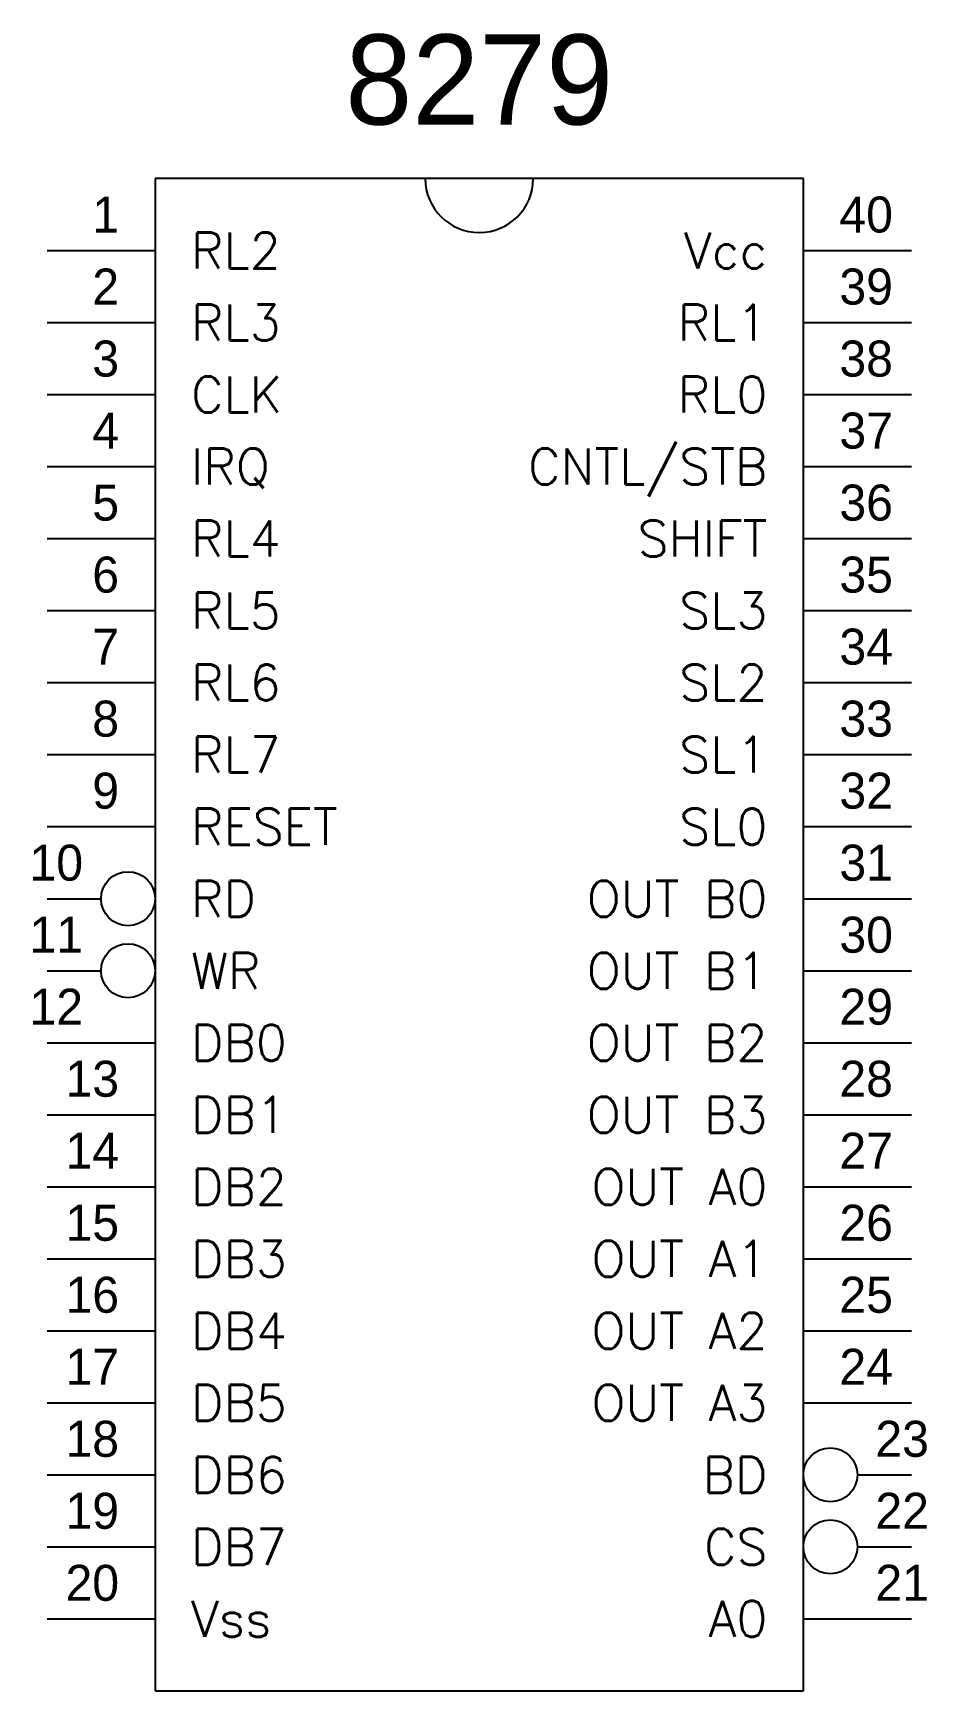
# Model space of a CAD drawing. Extents: x 3.26 to 5.74, y 1.2 to 5.8.
import ezdxf
from ezdxf.enums import TextEntityAlignment as Align

# ---------------------------------------------------------------- set-up
doc = ezdxf.new("R2010")
doc.units = 0
doc.header["$MEASUREMENT"] = 0
doc.layers.get('0').update_dxf_attribs({"linetype": 'CONTINUOUS'})
doc.styles.add('ROMANS', font='romans')

msp = doc.modelspace()

# ---------------------------------------------------------------- linework, layer by layer
for p, q in [((3.6, 5.4), (3.6, 1.2)), ((5.4, 5.4), (3.6, 5.4)), ((5.4, 1.2), (5.4, 5.4)), ((3.3, 5.2), (3.6, 5.2)), ((5.4, 5.2), (5.7, 5.2)), ((3.3, 5), (3.6, 5)), ((5.4, 5), (5.7, 5)), ((3.3, 4.8), (3.6, 4.8)), ((5.4, 4.8), (5.7, 4.8)), ((3.3, 4.6), (3.6, 4.6)), ((5.4, 4.6), (5.7, 4.6)), ((3.3, 4.4), (3.6, 4.4)), ((5.4, 4.4), (5.7, 4.4)), ((3.3, 4.2), (3.6, 4.2)), ((5.4, 4.2), (5.7, 4.2)), ((3.3, 4), (3.6, 4)), ((5.4, 4), (5.7, 4)), ((3.3, 3.8), (3.6, 3.8)), ((5.4, 3.8), (5.7, 3.8)), ((3.3, 3.6), (3.6, 3.6)), ((5.4, 3.6), (5.7, 3.6)), ((3.3, 3.4), (3.45, 3.4)), ((5.4, 3.4), (5.7, 3.4)), ((3.3, 3.2), (3.45, 3.2)), ((5.4, 3.2), (5.7, 3.2)), ((3.3, 3), (3.6, 3)), ((5.4, 3), (5.7, 3)), ((3.3, 2.8), (3.6, 2.8)), ((5.4, 2.8), (5.7, 2.8)), ((3.3, 2.6), (3.6, 2.6)), ((5.4, 2.6), (5.7, 2.6)), ((3.3, 2.4), (3.6, 2.4)), ((5.4, 2.4), (5.7, 2.4)), ((3.3, 2.2), (3.6, 2.2)), ((5.4, 2.2), (5.7, 2.2)), ((3.3, 2), (3.6, 2)), ((5.4, 2), (5.7, 2)), ((3.3, 1.8), (3.6, 1.8)), ((5.55, 1.8), (5.7, 1.8)), ((3.3, 1.6), (3.6, 1.6)), ((5.55, 1.6), (5.7, 1.6)), ((3.3, 1.4), (3.6, 1.4)), ((5.4, 1.4), (5.7, 1.4)), ((3.6, 1.2), (5.4, 1.2))]:
    msp.add_line(p, q)
for centre in [(3.525, 3.4), (3.525, 3.2), (5.475, 1.8), (5.475, 1.6)]:
    msp.add_circle(centre, 0.075)
msp.add_arc((4.5, 5.4), 0.15, 180, 0)

# ---------------------------------------------------------------- texts
msp.add_text('8279', height=0.25).set_placement((4.5, 5.55), align=Align.CENTER)
for s, p in [('1', (3.5, 5.25)), ('2', (3.5, 5.05)), ('3', (3.5, 4.85)), ('4', (3.5, 4.65)), ('5', (3.5, 4.45)), ('6', (3.5, 4.25)), ('7', (3.5, 4.05)), ('8', (3.5, 3.85)), ('9', (3.5, 3.65)), ('10', (3.4, 3.45)), ('11', (3.4, 3.25)), ('12', (3.4, 3.05)), ('13', (3.5, 2.85)), ('14', (3.5, 2.65)), ('15', (3.5, 2.45)), ('16', (3.5, 2.25)), ('17', (3.5, 2.05)), ('18', (3.5, 1.85)), ('19', (3.5, 1.65)), ('20', (3.5, 1.45))]:
    msp.add_text(s, height=0.1).set_placement(p, align=Align.RIGHT)
for s, p in [('40', (5.5, 5.25)), ('39', (5.5, 5.05)), ('38', (5.5, 4.85)), ('37', (5.5, 4.65)), ('36', (5.5, 4.45)), ('35', (5.5, 4.25)), ('34', (5.5, 4.05)), ('33', (5.5, 3.85)), ('32', (5.5, 3.65)), ('31', (5.5, 3.45)), ('30', (5.5, 3.25)), ('29', (5.5, 3.05)), ('28', (5.5, 2.85)), ('27', (5.5, 2.65)), ('26', (5.5, 2.45)), ('25', (5.5, 2.25)), ('24', (5.5, 2.05)), ('23', (5.6, 1.85)), ('22', (5.6, 1.65)), ('21', (5.6, 1.45))]:
    msp.add_text(s, height=0.1).set_placement(p)
at = {"style": 'ROMANS'}
for s, p in [('RL2', (3.7, 5.15)), ('RL3', (3.7, 4.95)), ('CLK', (3.7, 4.75)), ('IRQ', (3.7, 4.55)), ('RL4', (3.7, 4.35)), ('RL5', (3.7, 4.15)), ('RL6', (3.7, 3.95)), ('RL7', (3.7, 3.75)), ('RESET', (3.7, 3.55)), ('RD', (3.7, 3.35)), ('WR', (3.7, 3.15)), ('DB0', (3.7, 2.95)), ('DB1', (3.7, 2.75)), ('DB2', (3.7, 2.55)), ('DB3', (3.7, 2.35)), ('DB4', (3.7, 2.15)), ('DB5', (3.7, 1.95)), ('DB6', (3.7, 1.75)), ('DB7', (3.7, 1.55)), ('Vss', (3.7, 1.35))]:
    msp.add_text(s, height=0.1, dxfattribs=at).set_placement(p)
for s, p in [('Vcc', (5.3, 5.15)), ('RL1', (5.3, 4.95)), ('RL0', (5.3, 4.75)), ('CNTL/STB', (5.3, 4.55)), ('SHIFT', (5.3, 4.35)), ('SL3', (5.3, 4.15)), ('SL2', (5.3, 3.95)), ('SL1', (5.3, 3.75)), ('SL0', (5.3, 3.55)), ('OUT B0', (5.3, 3.35)), ('OUT B1', (5.3, 3.15)), ('OUT B2', (5.3, 2.95)), ('OUT B3', (5.3, 2.75)), ('OUT A0', (5.3, 2.55)), ('OUT A1', (5.3, 2.35)), ('OUT A2', (5.3, 2.15)), ('OUT A3', (5.3, 1.95)), ('BD', (5.3, 1.75)), ('CS', (5.3, 1.55)), ('A0', (5.3, 1.35))]:
    msp.add_text(s, height=0.1, dxfattribs=at).set_placement(p, align=Align.RIGHT)

doc.saveas('drawing.dxf')
